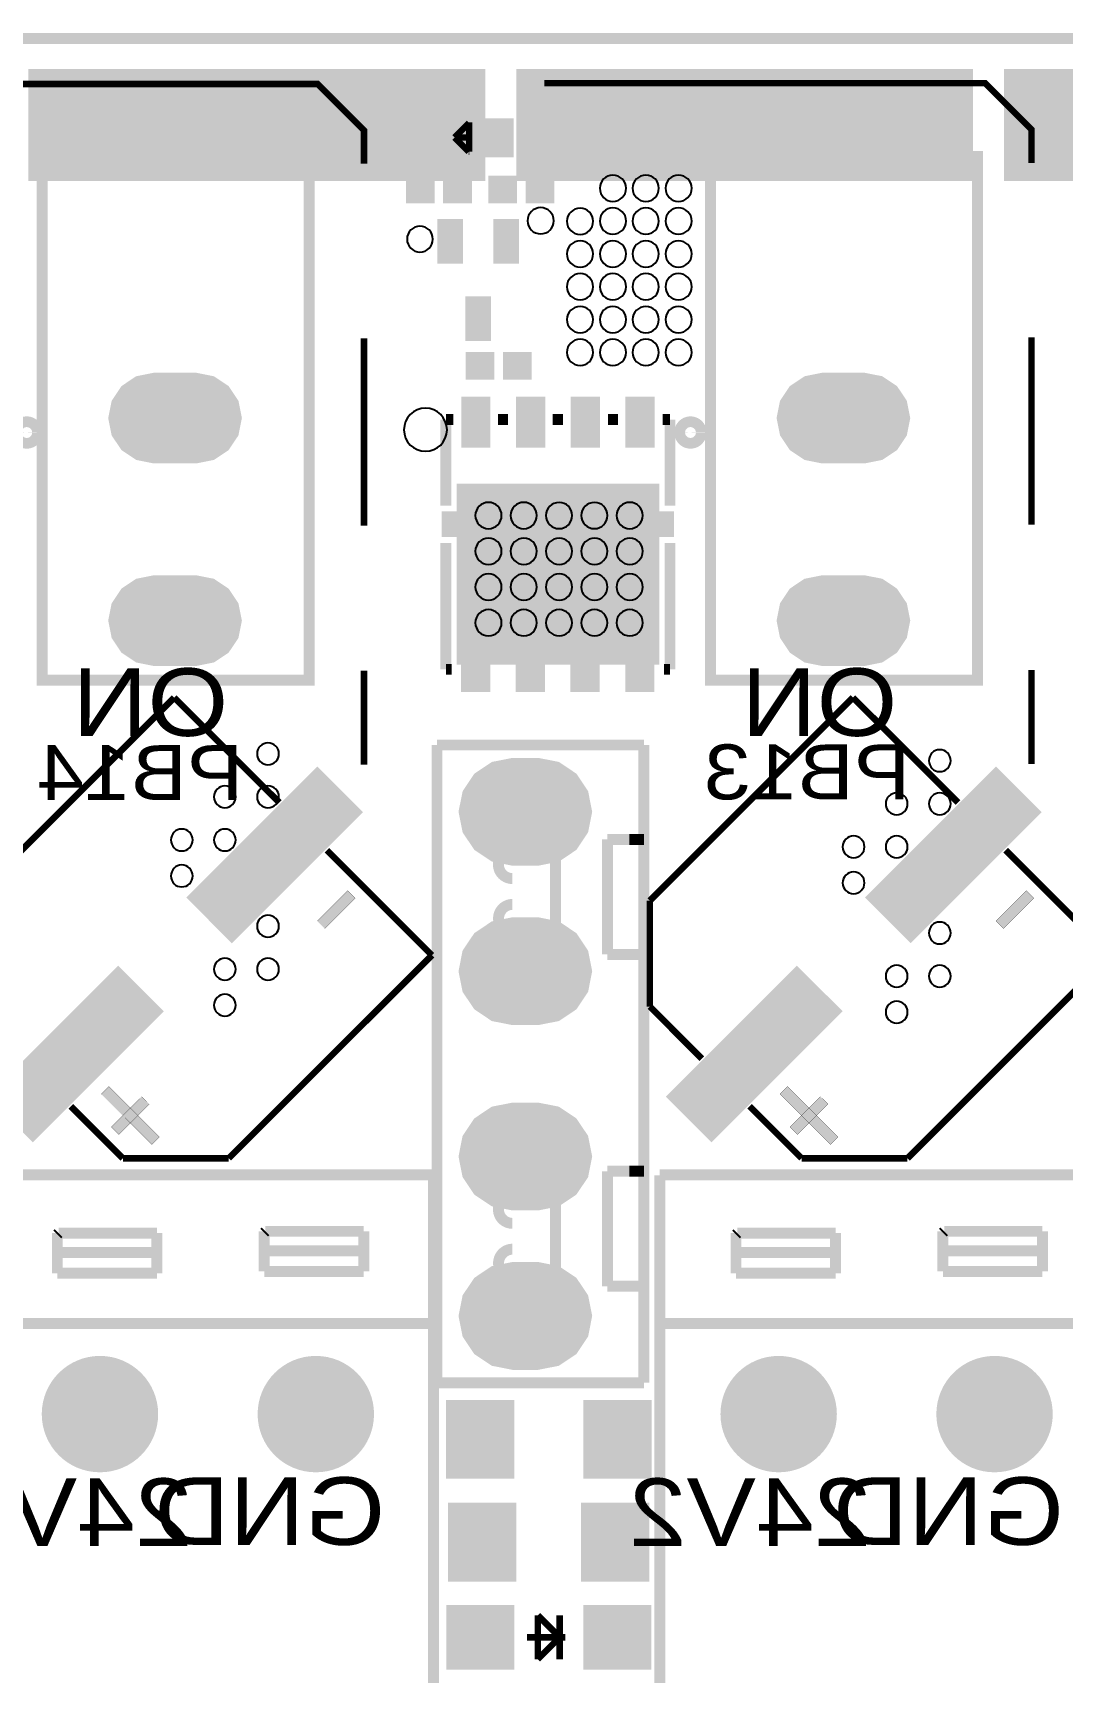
# Model space of a CAD drawing. Header units: millimetres. Extents: x -1 to 130, y -79 to 1.
# Drawn here: x 37.6 to 61.49, y -38.34 to 0.13 of the extents above; entities that cross this region are included whole.
import ezdxf
from ezdxf.enums import TextEntityAlignment as Align

# ---------------------------------------------------------------- set-up
doc = ezdxf.new("R2010")
doc.units = ezdxf.units.MM
doc.header["$MEASUREMENT"] = 0
for name, color, linetype, true_color in [('Board-Outline-Layer', 7, 'Continuous', 0xff00ff), ('Bottom-Silkscreen-Layer', 7, 'Continuous', 0x808000), ('Bottom-Solder-Mask-Layer', 7, 'Continuous', 0xff00ff), ('Multi-Layer', 7, 'Continuous', 0xc0c0c0), ('Top-Silkscreen-Layer', 7, 'Continuous', 0xffff00), ('Top-Solder-Mask-Layer', 7, 'Continuous', 0x800080)]:
    doc.layers.add(name, color=color, linetype=linetype, true_color=true_color)
doc.styles.get("Standard").update_dxf_attribs({"font": 'arial.ttf'})

msp = doc.modelspace()

# ---------------------------------------------------------------- hatches: boundary and pattern name
at = {"layer": 'Bottom-Solder-Mask-Layer'}
for points in [[(48.09, -0.7), (48.09, -3.3), (37.49, -3.3), (37.49, -0.7)], [(59.408, -0.7), (59.408, -3.3), (48.808, -3.3), (48.808, -0.7)], [(70.727, -0.7), (70.727, -3.3), (60.127, -3.3), (60.127, -0.7)], [(40.392, -9.855), (39.99, -9.775), (39.649, -9.547), (39.421, -9.206), (39.341, -8.804), (39.421, -8.402), (39.649, -8.061), (39.99, -7.833), (40.392, -7.753), (41.392, -7.753), (41.794, -7.833), (42.135, -8.061), (42.363, -8.402), (42.443, -8.804), (42.363, -9.206), (42.135, -9.547), (41.794, -9.775), (41.392, -9.855)], [(55.9, -9.855), (55.498, -9.775), (55.157, -9.547), (54.929, -9.206), (54.849, -8.804), (54.929, -8.402), (55.157, -8.061), (55.498, -7.833), (55.9, -7.753), (56.9, -7.753), (57.302, -7.833), (57.643, -8.061), (57.871, -8.402), (57.951, -8.804), (57.871, -9.206), (57.643, -9.547), (57.302, -9.775), (56.9, -9.855)], [(40.392, -14.555), (39.99, -14.475), (39.649, -14.247), (39.421, -13.906), (39.341, -13.504), (39.421, -13.102), (39.649, -12.761), (39.99, -12.533), (40.392, -12.453), (41.392, -12.453), (41.794, -12.533), (42.135, -12.761), (42.363, -13.102), (42.443, -13.504), (42.363, -13.906), (42.135, -14.247), (41.794, -14.475), (41.392, -14.555)], [(55.9, -14.555), (55.498, -14.475), (55.157, -14.247), (54.929, -13.906), (54.849, -13.504), (54.929, -13.102), (55.157, -12.761), (55.498, -12.533), (55.9, -12.453), (56.9, -12.453), (57.302, -12.533), (57.643, -12.761), (57.871, -13.102), (57.951, -13.504), (57.871, -13.906), (57.643, -14.247), (57.302, -14.475), (56.9, -14.555)], [(49.32, -16.689), (49.799, -16.784), (50.205, -17.056), (50.476, -17.461), (50.571, -17.94), (50.476, -18.419), (50.205, -18.824), (49.799, -19.096), (49.32, -19.191), (48.72, -19.191), (48.242, -19.096), (47.836, -18.824), (47.565, -18.419), (47.469, -17.94), (47.565, -17.461), (47.836, -17.056), (48.242, -16.784), (48.72, -16.689)], [(48.72, -22.891), (48.241, -22.796), (47.836, -22.525), (47.564, -22.119), (47.469, -21.64), (47.564, -21.161), (47.836, -20.756), (48.241, -20.484), (48.72, -20.389), (49.32, -20.389), (49.799, -20.484), (50.204, -20.756), (50.476, -21.161), (50.571, -21.64), (50.476, -22.119), (50.204, -22.525), (49.799, -22.796), (49.32, -22.891)], [(48.72, -27.191), (48.241, -27.096), (47.836, -26.824), (47.564, -26.419), (47.469, -25.94), (47.564, -25.461), (47.836, -25.056), (48.241, -24.784), (48.72, -24.689), (49.32, -24.689), (49.799, -24.784), (50.204, -25.056), (50.476, -25.461), (50.571, -25.94), (50.476, -26.419), (50.204, -26.824), (49.799, -27.096), (49.32, -27.191)], [(48.72, -30.891), (48.241, -30.796), (47.836, -30.525), (47.564, -30.119), (47.469, -29.64), (47.564, -29.161), (47.836, -28.756), (48.241, -28.484), (48.72, -28.389), (49.32, -28.389), (49.799, -28.484), (50.204, -28.756), (50.476, -29.161), (50.571, -29.64), (50.476, -30.119), (50.204, -30.525), (49.799, -30.796), (49.32, -30.891)], [(37.799, -31.918, 1), (40.5, -31.918, 1)], [(42.808, -31.918, 1), (45.509, -31.918, 1)], [(53.547, -31.918, 1), (56.248, -31.918, 1)], [(58.556, -31.918, 1), (61.257, -31.918, 1)]]:
    msp.add_hatch(color=256, dxfattribs=at).paths.add_polyline_path(points)
at = {"layer": 'Multi-Layer'}
for points in [[(40.392, -9.804), (39.958, -9.705), (39.61, -9.428), (39.417, -9.027), (39.417, -8.581), (39.61, -8.181), (39.958, -7.903), (40.392, -7.804), (41.392, -7.804), (41.826, -7.903), (42.174, -8.181), (42.367, -8.581), (42.367, -9.027), (42.174, -9.428), (41.826, -9.705), (41.392, -9.804)], [(40.392, -9.804), (39.958, -9.705), (39.61, -9.428), (39.417, -9.027), (39.417, -8.581), (39.61, -8.181), (39.958, -7.903), (40.392, -7.804), (41.392, -7.804), (41.826, -7.903), (42.174, -8.181), (42.367, -8.581), (42.367, -9.027), (42.174, -9.428), (41.826, -9.705), (41.392, -9.804)], [(40.392, -9.804), (39.958, -9.705), (39.61, -9.428), (39.417, -9.027), (39.417, -8.581), (39.61, -8.181), (39.958, -7.903), (40.392, -7.804), (41.392, -7.804), (41.826, -7.903), (42.174, -8.181), (42.367, -8.581), (42.367, -9.027), (42.174, -9.428), (41.826, -9.705), (41.392, -9.804)], [(55.9, -9.804), (55.466, -9.705), (55.118, -9.428), (54.925, -9.027), (54.925, -8.581), (55.118, -8.181), (55.466, -7.903), (55.9, -7.804), (56.9, -7.804), (57.334, -7.903), (57.682, -8.181), (57.875, -8.581), (57.875, -9.027), (57.682, -9.428), (57.334, -9.705), (56.9, -9.804)], [(55.9, -9.804), (55.466, -9.705), (55.118, -9.428), (54.925, -9.027), (54.925, -8.581), (55.118, -8.181), (55.466, -7.903), (55.9, -7.804), (56.9, -7.804), (57.334, -7.903), (57.682, -8.181), (57.875, -8.581), (57.875, -9.027), (57.682, -9.428), (57.334, -9.705), (56.9, -9.804)], [(55.9, -9.804), (55.466, -9.705), (55.118, -9.428), (54.925, -9.027), (54.925, -8.581), (55.118, -8.181), (55.466, -7.903), (55.9, -7.804), (56.9, -7.804), (57.334, -7.903), (57.682, -8.181), (57.875, -8.581), (57.875, -9.027), (57.682, -9.428), (57.334, -9.705), (56.9, -9.804)], [(40.392, -14.504), (39.958, -14.405), (39.61, -14.128), (39.417, -13.727), (39.417, -13.282), (39.61, -12.881), (39.958, -12.603), (40.392, -12.504), (41.392, -12.504), (41.826, -12.603), (42.174, -12.881), (42.367, -13.282), (42.367, -13.727), (42.174, -14.128), (41.826, -14.405), (41.392, -14.504)], [(40.392, -14.504), (39.958, -14.405), (39.61, -14.128), (39.417, -13.727), (39.417, -13.282), (39.61, -12.881), (39.958, -12.603), (40.392, -12.504), (41.392, -12.504), (41.826, -12.603), (42.174, -12.881), (42.367, -13.282), (42.367, -13.727), (42.174, -14.128), (41.826, -14.405), (41.392, -14.504)], [(40.392, -14.504), (39.958, -14.405), (39.61, -14.128), (39.417, -13.727), (39.417, -13.282), (39.61, -12.881), (39.958, -12.603), (40.392, -12.504), (41.392, -12.504), (41.826, -12.603), (42.174, -12.881), (42.367, -13.282), (42.367, -13.727), (42.174, -14.128), (41.826, -14.405), (41.392, -14.504)], [(55.9, -14.504), (55.466, -14.405), (55.118, -14.128), (54.925, -13.727), (54.925, -13.282), (55.118, -12.881), (55.466, -12.603), (55.9, -12.504), (56.9, -12.504), (57.334, -12.603), (57.682, -12.881), (57.875, -13.282), (57.875, -13.727), (57.682, -14.128), (57.334, -14.405), (56.9, -14.504)], [(55.9, -14.504), (55.466, -14.405), (55.118, -14.128), (54.925, -13.727), (54.925, -13.282), (55.118, -12.881), (55.466, -12.603), (55.9, -12.504), (56.9, -12.504), (57.334, -12.603), (57.682, -12.881), (57.875, -13.282), (57.875, -13.727), (57.682, -14.128), (57.334, -14.405), (56.9, -14.504)], [(55.9, -14.504), (55.466, -14.405), (55.118, -14.128), (54.925, -13.727), (54.925, -13.282), (55.118, -12.881), (55.466, -12.603), (55.9, -12.504), (56.9, -12.504), (57.334, -12.603), (57.682, -12.881), (57.875, -13.282), (57.875, -13.727), (57.682, -14.128), (57.334, -14.405), (56.9, -14.504)], [(49.32, -16.74), (49.779, -16.831), (50.169, -17.092), (50.429, -17.481), (50.52, -17.94), (50.429, -18.399), (50.169, -18.789), (49.779, -19.049), (49.32, -19.14), (48.72, -19.14), (48.261, -19.049), (47.872, -18.789), (47.612, -18.399), (47.52, -17.94), (47.612, -17.481), (47.872, -17.092), (48.261, -16.831), (48.72, -16.74)], [(49.32, -16.74), (49.779, -16.831), (50.169, -17.092), (50.429, -17.481), (50.52, -17.94), (50.429, -18.399), (50.169, -18.789), (49.779, -19.049), (49.32, -19.14), (48.72, -19.14), (48.261, -19.049), (47.872, -18.789), (47.612, -18.399), (47.52, -17.94), (47.612, -17.481), (47.872, -17.092), (48.261, -16.831), (48.72, -16.74)], [(49.32, -16.74), (49.779, -16.831), (50.169, -17.092), (50.429, -17.481), (50.52, -17.94), (50.429, -18.399), (50.169, -18.789), (49.779, -19.049), (49.32, -19.14), (48.72, -19.14), (48.261, -19.049), (47.872, -18.789), (47.612, -18.399), (47.52, -17.94), (47.612, -17.481), (47.872, -17.092), (48.261, -16.831), (48.72, -16.74)], [(48.72, -22.84), (48.261, -22.749), (47.871, -22.489), (47.611, -22.099), (47.52, -21.64), (47.611, -21.181), (47.871, -20.792), (48.261, -20.531), (48.72, -20.44), (49.32, -20.44), (49.779, -20.531), (50.169, -20.792), (50.429, -21.181), (50.52, -21.64), (50.429, -22.099), (50.169, -22.489), (49.779, -22.749), (49.32, -22.84)], [(48.72, -22.84), (48.261, -22.749), (47.871, -22.489), (47.611, -22.099), (47.52, -21.64), (47.611, -21.181), (47.871, -20.792), (48.261, -20.531), (48.72, -20.44), (49.32, -20.44), (49.779, -20.531), (50.169, -20.792), (50.429, -21.181), (50.52, -21.64), (50.429, -22.099), (50.169, -22.489), (49.779, -22.749), (49.32, -22.84)], [(48.72, -22.84), (48.261, -22.749), (47.871, -22.489), (47.611, -22.099), (47.52, -21.64), (47.611, -21.181), (47.871, -20.792), (48.261, -20.531), (48.72, -20.44), (49.32, -20.44), (49.779, -20.531), (50.169, -20.792), (50.429, -21.181), (50.52, -21.64), (50.429, -22.099), (50.169, -22.489), (49.779, -22.749), (49.32, -22.84)], [(48.72, -27.14), (48.261, -27.049), (47.871, -26.789), (47.611, -26.399), (47.52, -25.94), (47.611, -25.481), (47.871, -25.092), (48.261, -24.831), (48.72, -24.74), (49.32, -24.74), (49.779, -24.831), (50.169, -25.092), (50.429, -25.481), (50.52, -25.94), (50.429, -26.399), (50.169, -26.789), (49.779, -27.049), (49.32, -27.14)], [(48.72, -27.14), (48.261, -27.049), (47.871, -26.789), (47.611, -26.399), (47.52, -25.94), (47.611, -25.481), (47.871, -25.092), (48.261, -24.831), (48.72, -24.74), (49.32, -24.74), (49.779, -24.831), (50.169, -25.092), (50.429, -25.481), (50.52, -25.94), (50.429, -26.399), (50.169, -26.789), (49.779, -27.049), (49.32, -27.14)], [(48.72, -27.14), (48.261, -27.049), (47.871, -26.789), (47.611, -26.399), (47.52, -25.94), (47.611, -25.481), (47.871, -25.092), (48.261, -24.831), (48.72, -24.74), (49.32, -24.74), (49.779, -24.831), (50.169, -25.092), (50.429, -25.481), (50.52, -25.94), (50.429, -26.399), (50.169, -26.789), (49.779, -27.049), (49.32, -27.14)], [(48.72, -30.84), (48.261, -30.749), (47.871, -30.489), (47.611, -30.099), (47.52, -29.64), (47.611, -29.181), (47.871, -28.792), (48.261, -28.531), (48.72, -28.44), (49.32, -28.44), (49.779, -28.531), (50.169, -28.792), (50.429, -29.181), (50.52, -29.64), (50.429, -30.099), (50.169, -30.489), (49.779, -30.749), (49.32, -30.84)], [(48.72, -30.84), (48.261, -30.749), (47.871, -30.489), (47.611, -30.099), (47.52, -29.64), (47.611, -29.181), (47.871, -28.792), (48.261, -28.531), (48.72, -28.44), (49.32, -28.44), (49.779, -28.531), (50.169, -28.792), (50.429, -29.181), (50.52, -29.64), (50.429, -30.099), (50.169, -30.489), (49.779, -30.749), (49.32, -30.84)], [(48.72, -30.84), (48.261, -30.749), (47.871, -30.489), (47.611, -30.099), (47.52, -29.64), (47.611, -29.181), (47.871, -28.792), (48.261, -28.531), (48.72, -28.44), (49.32, -28.44), (49.779, -28.531), (50.169, -28.792), (50.429, -29.181), (50.52, -29.64), (50.429, -30.099), (50.169, -30.489), (49.779, -30.749), (49.32, -30.84)], [(37.85, -31.918, 1), (40.45, -31.918, 1)], [(37.85, -31.918, 1), (40.45, -31.918, 1)], [(37.85, -31.918, 1), (40.45, -31.918, 1)], [(42.859, -31.918, 1), (45.459, -31.918, 1)], [(42.859, -31.918, 1), (45.459, -31.918, 1)], [(42.859, -31.918, 1), (45.459, -31.918, 1)], [(53.598, -31.918, 1), (56.198, -31.918, 1)], [(53.598, -31.918, 1), (56.198, -31.918, 1)], [(53.598, -31.918, 1), (56.198, -31.918, 1)], [(58.607, -31.918, 1), (61.207, -31.918, 1)], [(58.607, -31.918, 1), (61.207, -31.918, 1)], [(58.607, -31.918, 1), (61.207, -31.918, 1)]]:
    msp.add_hatch(color=256, dxfattribs=at).paths.add_polyline_path(points)
at = {"layer": 'Top-Silkscreen-Layer'}
for points in [[(44.895, -19.771), (45.071, -19.947), (44.366, -20.651), (44.19, -20.475)], [(60.643, -19.771), (60.819, -19.947), (60.114, -20.651), (59.938, -20.475)], [(39.178, -24.49), (40.352, -25.663), (40.528, -25.487), (39.354, -24.314)], [(39.413, -25.253), (39.589, -25.429), (40.294, -24.724), (40.117, -24.548)], [(54.926, -24.49), (56.1, -25.663), (56.276, -25.487), (55.102, -24.314)], [(55.161, -25.253), (55.337, -25.429), (56.042, -24.724), (55.865, -24.548)]]:
    msp.add_hatch(color=256, dxfattribs=at).paths.add_polyline_path(points)
at = {"layer": 'Top-Solder-Mask-Layer'}
for points in [[(47.148, -2.751), (46.247, -2.751), (46.247, -1.849), (47.148, -1.849)], [(48.747, -2.751), (47.846, -2.751), (47.846, -1.849), (48.747, -1.849)], [(49.676, -1.974), (49.676, -2.615), (49.009, -2.615), (49.009, -1.974)], [(50.541, -1.974), (50.541, -2.615), (49.874, -2.615), (49.874, -1.974)], [(46.247, -3.818), (46.247, -3.176), (46.914, -3.176), (46.914, -3.818)], [(47.112, -3.818), (47.112, -3.176), (47.78, -3.176), (47.78, -3.818)], [(48.159, -3.818), (48.159, -3.176), (48.826, -3.176), (48.826, -3.818)], [(49.024, -3.818), (49.024, -3.176), (49.692, -3.176), (49.692, -3.818)], [(47.576, -5.221), (46.974, -5.221), (46.974, -4.183), (47.576, -4.183)], [(48.876, -5.221), (48.274, -5.221), (48.274, -4.183), (48.876, -4.183)], [(48.226, -7.017), (47.624, -7.017), (47.624, -5.979), (48.226, -5.979)], [(48.301, -7.272), (48.301, -7.913), (47.634, -7.913), (47.634, -7.272)], [(49.167, -7.272), (49.167, -7.913), (48.499, -7.913), (48.499, -7.272)], [(40.392, -9.855), (39.99, -9.775), (39.649, -9.547), (39.421, -9.206), (39.341, -8.804), (39.421, -8.402), (39.649, -8.061), (39.99, -7.833), (40.392, -7.753), (41.392, -7.753), (41.794, -7.833), (42.135, -8.061), (42.363, -8.402), (42.443, -8.804), (42.363, -9.206), (42.135, -9.547), (41.794, -9.775), (41.392, -9.855)], [(55.9, -9.855), (55.498, -9.775), (55.157, -9.547), (54.929, -9.206), (54.849, -8.804), (54.929, -8.402), (55.157, -8.061), (55.498, -7.833), (55.9, -7.753), (56.9, -7.753), (57.302, -7.833), (57.643, -8.061), (57.871, -8.402), (57.951, -8.804), (57.871, -9.206), (57.643, -9.547), (57.302, -9.775), (56.9, -9.855)], [(48.211, -8.308), (48.211, -9.487), (47.531, -9.487), (47.531, -8.308)], [(49.481, -8.308), (49.481, -9.487), (48.801, -9.487), (48.801, -8.308)], [(50.751, -8.308), (50.751, -9.487), (50.071, -9.487), (50.071, -8.308)], [(52.021, -8.308), (52.021, -9.487), (51.341, -9.487), (51.341, -8.308)], [(52.126, -10.327), (52.126, -14.527), (47.426, -14.527), (47.426, -10.327)], [(48.132, -10.967), (48.132, -11.567), (47.082, -11.567), (47.082, -10.967)], [(52.47, -10.967), (52.47, -11.567), (51.42, -11.567), (51.42, -10.967)], [(40.392, -14.555), (39.99, -14.475), (39.649, -14.247), (39.421, -13.906), (39.341, -13.504), (39.421, -13.102), (39.649, -12.761), (39.99, -12.533), (40.392, -12.453), (41.392, -12.453), (41.794, -12.533), (42.135, -12.761), (42.363, -13.102), (42.443, -13.504), (42.363, -13.906), (42.135, -14.247), (41.794, -14.475), (41.392, -14.555)], [(55.9, -14.555), (55.498, -14.475), (55.157, -14.247), (54.929, -13.906), (54.849, -13.504), (54.929, -13.102), (55.157, -12.761), (55.498, -12.533), (55.9, -12.453), (56.9, -12.453), (57.302, -12.533), (57.643, -12.761), (57.871, -13.102), (57.951, -13.504), (57.871, -13.906), (57.643, -14.247), (57.302, -14.475), (56.9, -14.555)], [(48.206, -13.977), (48.206, -15.157), (47.526, -15.157), (47.526, -13.977)], [(49.476, -13.977), (49.476, -15.157), (48.796, -15.157), (48.796, -13.977)], [(50.746, -13.977), (50.746, -15.157), (50.066, -15.157), (50.066, -13.977)], [(52.016, -13.977), (52.016, -15.157), (51.336, -15.157), (51.336, -13.977)], [(42.212, -20.992), (41.151, -19.93), (44.192, -16.888), (45.254, -17.95)], [(49.32, -16.689), (49.799, -16.784), (50.205, -17.056), (50.476, -17.461), (50.571, -17.94), (50.476, -18.419), (50.205, -18.824), (49.799, -19.096), (49.32, -19.191), (48.72, -19.191), (48.242, -19.096), (47.836, -18.824), (47.565, -18.419), (47.469, -17.94), (47.565, -17.461), (47.836, -17.056), (48.242, -16.784), (48.72, -16.689)], [(57.96, -20.992), (56.899, -19.93), (59.94, -16.888), (61.002, -17.95)], [(48.72, -22.891), (48.241, -22.796), (47.836, -22.525), (47.564, -22.119), (47.469, -21.64), (47.564, -21.161), (47.836, -20.756), (48.241, -20.484), (48.72, -20.389), (49.32, -20.389), (49.799, -20.484), (50.204, -20.756), (50.476, -21.161), (50.571, -21.64), (50.476, -22.119), (50.204, -22.525), (49.799, -22.796), (49.32, -22.891)], [(37.592, -25.612), (36.53, -24.55), (39.572, -21.509), (40.634, -22.57)], [(53.34, -25.612), (52.278, -24.55), (55.32, -21.509), (56.382, -22.57)], [(48.72, -27.191), (48.241, -27.096), (47.836, -26.824), (47.564, -26.419), (47.469, -25.94), (47.564, -25.461), (47.836, -25.056), (48.241, -24.784), (48.72, -24.689), (49.32, -24.689), (49.799, -24.784), (50.204, -25.056), (50.476, -25.461), (50.571, -25.94), (50.476, -26.419), (50.204, -26.824), (49.799, -27.096), (49.32, -27.191)], [(48.72, -30.891), (48.241, -30.796), (47.836, -30.525), (47.564, -30.119), (47.469, -29.64), (47.564, -29.161), (47.836, -28.756), (48.241, -28.484), (48.72, -28.389), (49.32, -28.389), (49.799, -28.484), (50.204, -28.756), (50.476, -29.161), (50.571, -29.64), (50.476, -30.119), (50.204, -30.525), (49.799, -30.796), (49.32, -30.891)], [(37.799, -31.918, 1), (40.5, -31.918, 1)], [(42.808, -31.918, 1), (45.509, -31.918, 1)], [(53.547, -31.918, 1), (56.248, -31.918, 1)], [(58.556, -31.918, 1), (61.257, -31.918, 1)], [(47.177, -33.417), (47.177, -31.587), (48.764, -31.587), (48.764, -33.417)], [(50.362, -33.417), (50.362, -31.587), (51.949, -31.587), (51.949, -33.417)], [(47.227, -35.804), (47.227, -33.975), (48.814, -33.975), (48.814, -35.804)], [(50.311, -35.804), (50.311, -33.975), (51.899, -33.975), (51.899, -35.804)], [(47.183, -37.847), (47.183, -36.347), (48.763, -36.347), (48.763, -37.847)], [(50.363, -37.847), (50.363, -36.347), (51.943, -36.347), (51.943, -37.847)]]:
    msp.add_hatch(color=256, dxfattribs=at).paths.add_polyline_path(points)

# ---------------------------------------------------------------- linework, layer by layer
at = {"layer": 'Board-Outline-Layer', "const_width": 0.254}
msp.add_lwpolyline([(129.998, 0.002), (0.002, 0.002), (0, 0), (0.079, -64.978), (7.809, -72.725), (122.275, -72.725), (130, -65), (130, 0)], close=True, dxfattribs=at)
at = {"layer": 'Multi-Layer'}
for points in [[(50.747, -3.47, 1), (51.357, -3.47), (51.357, -3.47, 1), (50.747, -3.47)], [(52.271, -3.47, 1), (52.881, -3.47), (52.881, -3.47, 1), (52.271, -3.47)], [(49.07, -4.225, 1), (49.68, -4.225), (49.68, -4.225, 1), (49.07, -4.225)], [(49.985, -4.237, 1), (50.595, -4.237), (50.595, -4.237, 1), (49.985, -4.237)], [(50.747, -4.232, 1), (51.357, -4.232), (51.357, -4.232, 1), (50.747, -4.232)], [(52.271, -4.232, 1), (52.881, -4.232), (52.881, -4.232, 1), (52.271, -4.232)], [(49.985, -4.994, 1), (50.595, -4.994), (50.595, -4.994, 1), (49.985, -4.994)], [(50.747, -4.994, 1), (51.357, -4.994), (51.357, -4.994, 1), (50.747, -4.994)], [(52.271, -4.994, 1), (52.881, -4.994), (52.881, -4.994, 1), (52.271, -4.994)], [(49.985, -5.756, 1), (50.595, -5.756), (50.595, -5.756, 1), (49.985, -5.756)], [(50.747, -5.756, 1), (51.357, -5.756), (51.357, -5.756, 1), (50.747, -5.756)], [(52.271, -5.756, 1), (52.881, -5.756), (52.881, -5.756, 1), (52.271, -5.756)], [(49.985, -6.518, 1), (50.595, -6.518), (50.595, -6.518, 1), (49.985, -6.518)], [(50.747, -6.518, 1), (51.357, -6.518), (51.357, -6.518, 1), (50.747, -6.518)], [(52.271, -6.518, 1), (52.881, -6.518), (52.881, -6.518, 1), (52.271, -6.518)], [(49.985, -7.28, 1), (50.595, -7.28), (50.595, -7.28, 1), (49.985, -7.28)], [(50.747, -7.28, 1), (51.357, -7.28), (51.357, -7.28, 1), (50.747, -7.28)], [(52.271, -7.28, 1), (52.881, -7.28), (52.881, -7.28, 1), (52.271, -7.28)], [(46.202, -9.075, 1), (47.202, -9.075), (47.202, -9.075, 1), (46.202, -9.075)], [(47.859, -11.065, 1), (48.469, -11.065), (48.469, -11.065, 1), (47.859, -11.065)], [(48.678, -11.065, 1), (49.288, -11.065), (49.288, -11.065, 1), (48.678, -11.065)], [(49.498, -11.065, 1), (50.107, -11.065), (50.107, -11.065, 1), (49.498, -11.065)], [(50.317, -11.065, 1), (50.926, -11.065), (50.926, -11.065, 1), (50.317, -11.065)], [(51.136, -11.065, 1), (51.746, -11.065), (51.746, -11.065, 1), (51.136, -11.065)], [(47.859, -11.894, 1), (48.469, -11.894), (48.469, -11.894, 1), (47.859, -11.894)], [(48.678, -11.894, 1), (49.288, -11.894), (49.288, -11.894, 1), (48.678, -11.894)], [(49.498, -11.894, 1), (50.107, -11.894), (50.107, -11.894, 1), (49.498, -11.894)], [(50.317, -11.894, 1), (50.926, -11.894), (50.926, -11.894, 1), (50.317, -11.894)], [(51.136, -11.894, 1), (51.746, -11.894), (51.746, -11.894, 1), (51.136, -11.894)], [(47.859, -12.724, 1), (48.469, -12.724), (48.469, -12.724, 1), (47.859, -12.724)], [(48.678, -12.724, 1), (49.288, -12.724), (49.288, -12.724, 1), (48.678, -12.724)], [(49.498, -12.724, 1), (50.107, -12.724), (50.107, -12.724, 1), (49.498, -12.724)], [(50.317, -12.724, 1), (50.926, -12.724), (50.926, -12.724, 1), (50.317, -12.724)], [(51.136, -12.724, 1), (51.746, -12.724), (51.746, -12.724, 1), (51.136, -12.724)], [(47.859, -13.554, 1), (48.469, -13.554), (48.469, -13.554, 1), (47.859, -13.554)], [(48.678, -13.554, 1), (49.288, -13.554), (49.288, -13.554, 1), (48.678, -13.554)], [(49.498, -13.554, 1), (50.107, -13.554), (50.107, -13.554, 1), (49.498, -13.554)], [(50.317, -13.554, 1), (50.926, -13.554), (50.926, -13.554, 1), (50.317, -13.554)], [(51.136, -13.554, 1), (51.746, -13.554), (51.746, -13.554, 1), (51.136, -13.554)]]:
    msp.add_lwpolyline(points, format="xyb", dxfattribs=at)
for points in [[(51.509, -3.47, 1), (52.119, -3.47, 1)], [(51.509, -4.232, 1), (52.119, -4.232, 1)], [(46.275, -4.65, 1), (46.875, -4.65, 1)], [(51.509, -4.994, 1), (52.119, -4.994, 1)], [(51.509, -5.756, 1), (52.119, -5.756, 1)], [(51.509, -6.518, 1), (52.119, -6.518, 1)], [(51.509, -7.28, 1), (52.119, -7.28, 1)], [(42.794, -16.594, 1), (43.302, -16.594, 1)], [(58.382, -16.754, 1), (58.89, -16.754, 1)], [(41.794, -17.594, 1), (42.302, -17.594, 1)], [(42.794, -17.594, 1), (43.302, -17.594, 1)], [(57.382, -17.754, 1), (57.89, -17.754, 1)], [(58.382, -17.754, 1), (58.89, -17.754, 1)], [(40.794, -18.594, 1), (41.302, -18.594, 1)], [(41.794, -18.594, 1), (42.302, -18.594, 1)], [(56.382, -18.754, 1), (56.89, -18.754, 1)], [(57.382, -18.754, 1), (57.89, -18.754, 1)], [(40.794, -19.429, 1), (41.302, -19.429, 1)], [(56.382, -19.59, 1), (56.89, -19.59, 1)], [(42.794, -20.594, 1), (43.302, -20.594, 1)], [(58.382, -20.754, 1), (58.89, -20.754, 1)], [(41.794, -21.594, 1), (42.302, -21.594, 1)], [(42.794, -21.594, 1), (43.302, -21.594, 1)], [(57.382, -21.754, 1), (57.89, -21.754, 1)], [(58.382, -21.754, 1), (58.89, -21.754, 1)], [(41.794, -22.429, 1), (42.302, -22.429, 1)], [(57.382, -22.59, 1), (57.89, -22.59, 1)]]:
    msp.add_lwpolyline(points, format="xyb", close=True, dxfattribs=at)
at = {"layer": 'Top-Silkscreen-Layer'}
for points, const_width in [([(33.975, -1.05), (44.2, -1.05), (45.275, -2.125), (45.275, -2.9)], 0.15), ([(49.464, -1.031), (59.689, -1.031), (60.764, -2.106), (60.764, -2.881)], 0.15), ([(47.717, -1.953), (47.377, -2.293)], 0.15), ([(47.717, -1.953), (47.377, -2.293)], 0.15), ([(47.717, -1.943), (47.717, -1.953)], 0.15), ([(47.717, -1.943), (47.717, -2.624)], 0.15), ([(47.717, -1.943), (47.717, -1.953)], 0.15), ([(47.717, -1.943), (47.717, -2.624)], 0.15), ([(47.708, -2.624), (47.377, -2.293)], 0.15), ([(47.717, -2.293), (47.377, -2.293)], 0.15), ([(47.708, -2.624), (47.377, -2.293)], 0.15), ([(47.717, -2.293), (47.377, -2.293)], 0.15), ([(47.717, -2.624), (47.708, -2.624)], 0.15), ([(47.717, -2.624), (47.708, -2.624)], 0.15), ([(45.275, -6.95), (45.275, -11.3)], 0.15), ([(60.764, -6.931), (60.764, -11.281)], 0.15), ([(47.347, -8.837), (47.176, -8.837)], 0.25), ([(47.176, -10.835), (47.176, -8.837)], 0.25), ([(47.347, -8.837), (47.176, -8.837)], 0.25), ([(47.176, -10.835), (47.176, -8.837)], 0.25), ([(48.617, -8.837), (48.385, -8.837)], 0.25), ([(48.617, -8.837), (48.385, -8.837)], 0.25), ([(49.897, -8.837), (49.655, -8.837)], 0.25), ([(49.897, -8.837), (49.655, -8.837)], 0.25), ([(51.167, -8.837), (50.935, -8.837)], 0.25), ([(51.167, -8.837), (50.935, -8.837)], 0.25), ([(52.376, -8.837), (52.205, -8.837)], 0.25), ([(52.376, -8.837), (52.205, -8.837)], 0.25), ([(52.376, -8.837), (52.376, -10.835)], 0.25), ([(52.376, -8.837), (52.376, -10.835)], 0.25), ([(47.176, -14.637), (47.176, -11.7)], 0.25), ([(47.176, -14.637), (47.176, -11.7)], 0.25), ([(52.376, -11.7), (52.376, -14.637)], 0.25), ([(52.376, -11.7), (52.376, -14.637)], 0.25), ([(45.275, -14.668), (45.275, -16.85)], 0.15), ([(47.313, -14.637), (47.176, -14.637)], 0.25), ([(47.313, -14.637), (47.176, -14.637)], 0.25), ([(47.313, -14.637), (47.276, -14.637)], 0.25), ([(47.313, -14.637), (47.276, -14.637)], 0.25), ([(52.376, -14.637), (52.239, -14.637)], 0.25), ([(52.276, -14.637), (52.239, -14.637)], 0.25), ([(52.376, -14.637), (52.239, -14.637)], 0.25), ([(52.276, -14.637), (52.239, -14.637)], 0.25), ([(60.764, -14.649), (60.764, -16.831)], 0.15), ([(40.874, -15.291), (36.161, -20.005)], 0.152), ([(40.874, -15.291), (36.161, -20.005)], 0.152), ([(43.31, -17.726), (40.874, -15.291)], 0.152), ([(43.31, -17.726), (40.874, -15.291)], 0.152), ([(56.622, -15.291), (51.909, -20.005)], 0.152), ([(56.622, -15.291), (51.909, -20.005)], 0.152), ([(59.058, -17.726), (56.622, -15.291)], 0.152), ([(59.058, -17.726), (56.622, -15.291)], 0.152), ([(46.97, -16.39), (46.97, -31.19)], 0.254), ([(51.77, -16.39), (46.97, -16.39)], 0.254), ([(46.97, -16.39), (46.97, -31.19)], 0.254), ([(51.77, -16.39), (46.97, -16.39)], 0.254), ([(51.77, -16.39), (51.77, -31.19)], 0.254), ([(51.77, -16.39), (51.77, -31.19)], 0.254), ([(51.433, -18.583), (50.925, -18.583)], 0.254), ([(50.925, -18.583), (50.925, -21.25)], 0.254), ([(51.433, -18.583), (50.925, -18.583)], 0.254), ([(50.925, -18.583), (50.925, -21.25)], 0.254), ([(51.433, -18.583), (51.77, -18.583)], 0.254), ([(51.433, -18.583), (51.77, -18.583)], 0.254), ([(44.416, -18.833), (46.851, -21.268)], 0.152), ([(44.416, -18.833), (46.851, -21.268)], 0.152), ([(49.72, -18.841), (48.72, -18.841)], 0.254), ([(49.72, -18.841), (48.72, -18.841)], 0.254), ([(49.72, -18.841), (49.72, -20.741)], 0.254), ([(49.72, -18.841), (49.72, -20.741)], 0.254), ([(60.164, -18.833), (62.599, -21.268)], 0.152), ([(60.164, -18.833), (62.599, -21.268)], 0.152), ([(51.909, -20.005), (51.909, -22.46)], 0.152), ([(51.909, -20.005), (51.909, -22.46)], 0.152), ([(49.72, -20.741), (48.72, -20.741)], 0.254), ([(49.72, -20.741), (48.72, -20.741)], 0.254), ([(50.925, -21.25), (51.77, -21.25)], 0.254), ([(50.925, -21.25), (51.77, -21.25)], 0.254), ([(46.851, -21.268), (42.137, -25.981)], 0.152), ([(46.851, -21.268), (42.137, -25.981)], 0.152), ([(62.599, -21.268), (57.886, -25.981)], 0.152), ([(62.599, -21.268), (57.886, -25.981)], 0.152), ([(51.909, -22.46), (53.116, -23.668)], 0.152), ([(51.909, -22.46), (53.116, -23.668)], 0.152), ([(39.682, -25.981), (38.475, -24.774)], 0.152), ([(39.682, -25.981), (38.475, -24.774)], 0.152), ([(55.43, -25.981), (54.223, -24.774)], 0.152), ([(55.43, -25.981), (54.223, -24.774)], 0.152), ([(42.137, -25.981), (39.682, -25.981)], 0.152), ([(42.137, -25.981), (39.682, -25.981)], 0.152), ([(51.433, -26.283), (50.925, -26.283)], 0.254), ([(50.925, -26.283), (50.925, -28.95)], 0.254), ([(51.433, -26.283), (50.925, -26.283)], 0.254), ([(50.925, -26.283), (50.925, -28.95)], 0.254), ([(51.433, -26.283), (51.77, -26.283)], 0.254), ([(51.433, -26.283), (51.77, -26.283)], 0.254), ([(57.886, -25.981), (55.43, -25.981)], 0.152), ([(57.886, -25.981), (55.43, -25.981)], 0.152), ([(36.39, -26.368), (46.89, -26.368)], 0.254), ([(36.39, -26.368), (46.89, -26.368)], 0.254), ([(46.89, -26.388), (46.89, -38.158)], 0.254), ([(46.89, -26.388), (46.89, -38.158)], 0.254), ([(52.138, -26.368), (62.638, -26.368)], 0.254), ([(52.138, -26.368), (62.638, -26.368)], 0.254), ([(52.138, -26.378), (52.138, -38.158)], 0.254), ([(52.138, -26.378), (52.138, -38.158)], 0.254), ([(49.72, -26.841), (48.72, -26.841)], 0.254), ([(49.72, -26.841), (48.72, -26.841)], 0.254), ([(49.72, -26.841), (49.72, -28.741)], 0.254), ([(49.72, -26.841), (49.72, -28.741)], 0.254), ([(38.16, -27.718), (38.16, -28.648)], 0.254), ([(38.19, -27.718), (38.16, -27.748)], 0.254), ([(38.16, -27.718), (38.16, -28.648)], 0.254), ([(38.19, -27.718), (38.16, -27.748)], 0.254), ([(40.47, -27.718), (38.19, -27.718)], 0.254), ([(40.47, -27.718), (38.19, -27.718)], 0.254), ([(40.47, -28.648), (40.47, -27.718)], 0.254), ([(40.47, -28.648), (40.47, -27.718)], 0.254), ([(42.96, -27.677), (42.96, -28.607)], 0.254), ([(42.99, -27.677), (42.96, -27.707)], 0.254), ([(42.96, -27.677), (42.96, -28.607)], 0.254), ([(42.99, -27.677), (42.96, -27.707)], 0.254), ([(45.27, -27.677), (42.99, -27.677)], 0.254), ([(45.27, -27.677), (42.99, -27.677)], 0.254), ([(45.27, -28.607), (45.27, -27.677)], 0.254), ([(45.27, -28.607), (45.27, -27.677)], 0.254), ([(53.908, -27.718), (53.908, -28.648)], 0.254), ([(53.938, -27.718), (53.908, -27.748)], 0.254), ([(53.908, -27.718), (53.908, -28.648)], 0.254), ([(53.938, -27.718), (53.908, -27.748)], 0.254), ([(56.218, -27.718), (53.938, -27.718)], 0.254), ([(56.218, -27.718), (53.938, -27.718)], 0.254), ([(56.218, -28.648), (56.218, -27.718)], 0.254), ([(56.218, -28.648), (56.218, -27.718)], 0.254), ([(58.708, -27.677), (58.708, -28.607)], 0.254), ([(58.738, -27.677), (58.708, -27.707)], 0.254), ([(58.708, -27.677), (58.708, -28.607)], 0.254), ([(58.738, -27.677), (58.708, -27.707)], 0.254), ([(61.018, -27.677), (58.738, -27.677)], 0.254), ([(61.018, -27.677), (58.738, -27.677)], 0.254), ([(61.018, -28.607), (61.018, -27.677)], 0.254), ([(61.018, -28.607), (61.018, -27.677)], 0.254), ([(38.16, -28.168), (40.47, -28.168)], 0.254), ([(38.16, -28.168), (40.47, -28.168)], 0.254), ([(42.96, -28.127), (45.27, -28.127)], 0.254), ([(42.96, -28.127), (45.27, -28.127)], 0.254), ([(53.908, -28.168), (56.218, -28.168)], 0.254), ([(53.908, -28.168), (56.218, -28.168)], 0.254), ([(58.708, -28.127), (61.018, -28.127)], 0.254), ([(58.708, -28.127), (61.018, -28.127)], 0.254), ([(38.16, -28.648), (40.47, -28.648)], 0.254), ([(38.16, -28.648), (40.47, -28.648)], 0.254), ([(42.96, -28.607), (45.27, -28.607)], 0.254), ([(42.96, -28.607), (45.27, -28.607)], 0.254), ([(49.72, -28.741), (48.72, -28.741)], 0.254), ([(49.72, -28.741), (48.72, -28.741)], 0.254), ([(50.925, -28.95), (51.77, -28.95)], 0.254), ([(50.925, -28.95), (51.77, -28.95)], 0.254), ([(53.908, -28.648), (56.218, -28.648)], 0.254), ([(53.908, -28.648), (56.218, -28.648)], 0.254), ([(58.708, -28.607), (61.018, -28.607)], 0.254), ([(58.708, -28.607), (61.018, -28.607)], 0.254), ([(36.39, -29.818), (46.89, -29.818)], 0.254), ([(36.39, -29.818), (46.89, -29.818)], 0.254), ([(52.138, -29.818), (62.638, -29.818)], 0.254), ([(52.138, -29.818), (62.638, -29.818)], 0.254), ([(51.77, -31.19), (46.97, -31.19)], 0.254), ([(51.77, -31.19), (46.97, -31.19)], 0.254), ([(49.772, -37.052), (49.309, -36.589)], 0.152), ([(49.309, -36.589), (49.309, -37.478)], 0.152), ([(49.772, -37.052), (49.309, -36.589)], 0.152), ([(49.309, -36.589), (49.309, -37.478)], 0.152), ([(49.817, -36.589), (49.817, -37.605)], 0.152), ([(49.817, -36.589), (49.817, -37.605)], 0.152), ([(49.055, -37.097), (49.944, -37.097)], 0.152), ([(49.055, -37.097), (49.944, -37.097)], 0.152), ([(49.309, -37.605), (49.817, -37.097)], 0.152), ([(49.309, -37.605), (49.817, -37.097)], 0.152), ([(49.772, -37.097), (49.772, -37.052)], 0.152), ([(49.772, -37.097), (49.772, -37.052)], 0.152), ([(49.309, -37.478), (49.309, -37.605)], 0.152), ([(49.309, -37.478), (49.309, -37.605)], 0.152)]:
    msp.add_lwpolyline(points, dxfattribs=dict(at, const_width=const_width))
for points, const_width in [([(44.001, -2.733), (44.001, -14.887), (37.809, -14.887), (37.809, -2.733)], 0.254), ([(44.001, -2.733), (44.001, -14.887), (37.809, -14.887), (37.809, -2.733)], 0.254), ([(59.509, -2.733), (59.509, -14.887), (53.317, -14.887), (53.317, -2.733)], 0.254), ([(59.509, -2.733), (59.509, -14.887), (53.317, -14.887), (53.317, -2.733)], 0.254), ([(44.895, -19.771), (45.071, -19.947), (44.366, -20.651), (44.19, -20.475)], 0.00508), ([(60.643, -19.771), (60.819, -19.947), (60.114, -20.651), (59.938, -20.475)], 0.00508), ([(39.178, -24.49), (40.352, -25.663), (40.528, -25.487), (39.354, -24.314)], 0.00508), ([(39.413, -25.253), (39.589, -25.429), (40.294, -24.724), (40.117, -24.548)], 0.00508), ([(54.926, -24.49), (56.1, -25.663), (56.276, -25.487), (55.102, -24.314)], 0.00508), ([(55.161, -25.253), (55.337, -25.429), (56.042, -24.724), (55.865, -24.548)], 0.00508)]:
    msp.add_lwpolyline(points, close=True, dxfattribs=dict(at, const_width=const_width))
for points, const_width in [([(37.576, -9.137, 0.995), (37.327, -9.139, 0.995), (37.576, -9.14)], 0.5), ([(37.576, -9.137, 0.995), (37.327, -9.139, 0.995), (37.576, -9.14)], 0.5), ([(52.976, -9.137, 0.995), (52.727, -9.139, 0.995), (52.976, -9.14)], 0.5), ([(52.976, -9.137, 0.995), (52.727, -9.139, 0.995), (52.976, -9.14)], 0.5), ([(48.72, -18.84, 1), (48.72, -19.49)], 0.254), ([(48.72, -18.84, 1), (48.72, -19.49)], 0.254), ([(48.72, -20.09, 0.991), (48.72, -20.74)], 0.254), ([(48.72, -20.09, 0.991), (48.72, -20.74)], 0.254), ([(48.72, -26.841, 1), (48.72, -27.491)], 0.254), ([(48.72, -26.841, 1), (48.72, -27.491)], 0.254), ([(48.72, -28.091, 0.991), (48.72, -28.741)], 0.254), ([(48.72, -28.091, 0.991), (48.72, -28.741)], 0.254)]:
    msp.add_lwpolyline(points, format="xyb", dxfattribs=dict(at, const_width=const_width))

# ---------------------------------------------------------------- texts
at = {"layer": 'Bottom-Silkscreen-Layer', "text_generation_flag": 2, "width": 1.1}
for s, height, p in [('ON', 1.568, (42.125, -16.65)), ('ON', 1.568, (57.65, -16.65)), ('PB14', 1.274, (42.475, -18.05)), ('PB13', 1.274, (57.95, -18.034)), ('24V1', 1.568, (41.298, -35.449)), ('GND', 1.568, (45.769, -35.423)), ('24V2', 1.568, (57.047, -35.449)), ('GND', 1.568, (61.517, -35.423))]:
    msp.add_text(s, height=height, dxfattribs=at).set_placement(p, align=Align.BOTTOM_LEFT)

doc.saveas('drawing.dxf')
